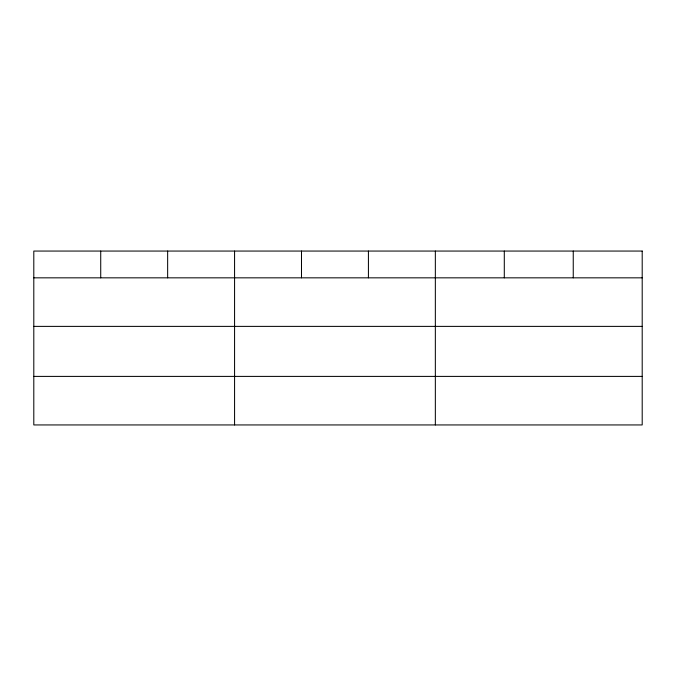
<?xml version="1.0" encoding="UTF-8"?>
<svg xmlns="http://www.w3.org/2000/svg" width="676" height="676" viewBox="0 0 676 676"><rect width="100%" height="100%" fill="white"/><g stroke="black" fill="none" stroke-linecap="round" stroke-linejoin="round"><path stroke-width="1.01" d="M33.8 277.836L642.2 277.836M33.8 326.381L642.2 326.381M33.8 376.397L642.2 376.397M573.248 251.058L573.248 277.836M504.296 251.058L504.296 277.836M435.344 251.058L435.344 424.942M368.42 251.058L368.42 277.836M301.496 251.058L301.496 277.836M234.572 251.058L234.572 424.942M167.648 251.058L167.648 277.836M100.724 251.058L100.724 277.836M642.2 251.058L33.8 251.058L33.8 424.942L642.2 424.942L642.2 251.058"/></g></svg>
